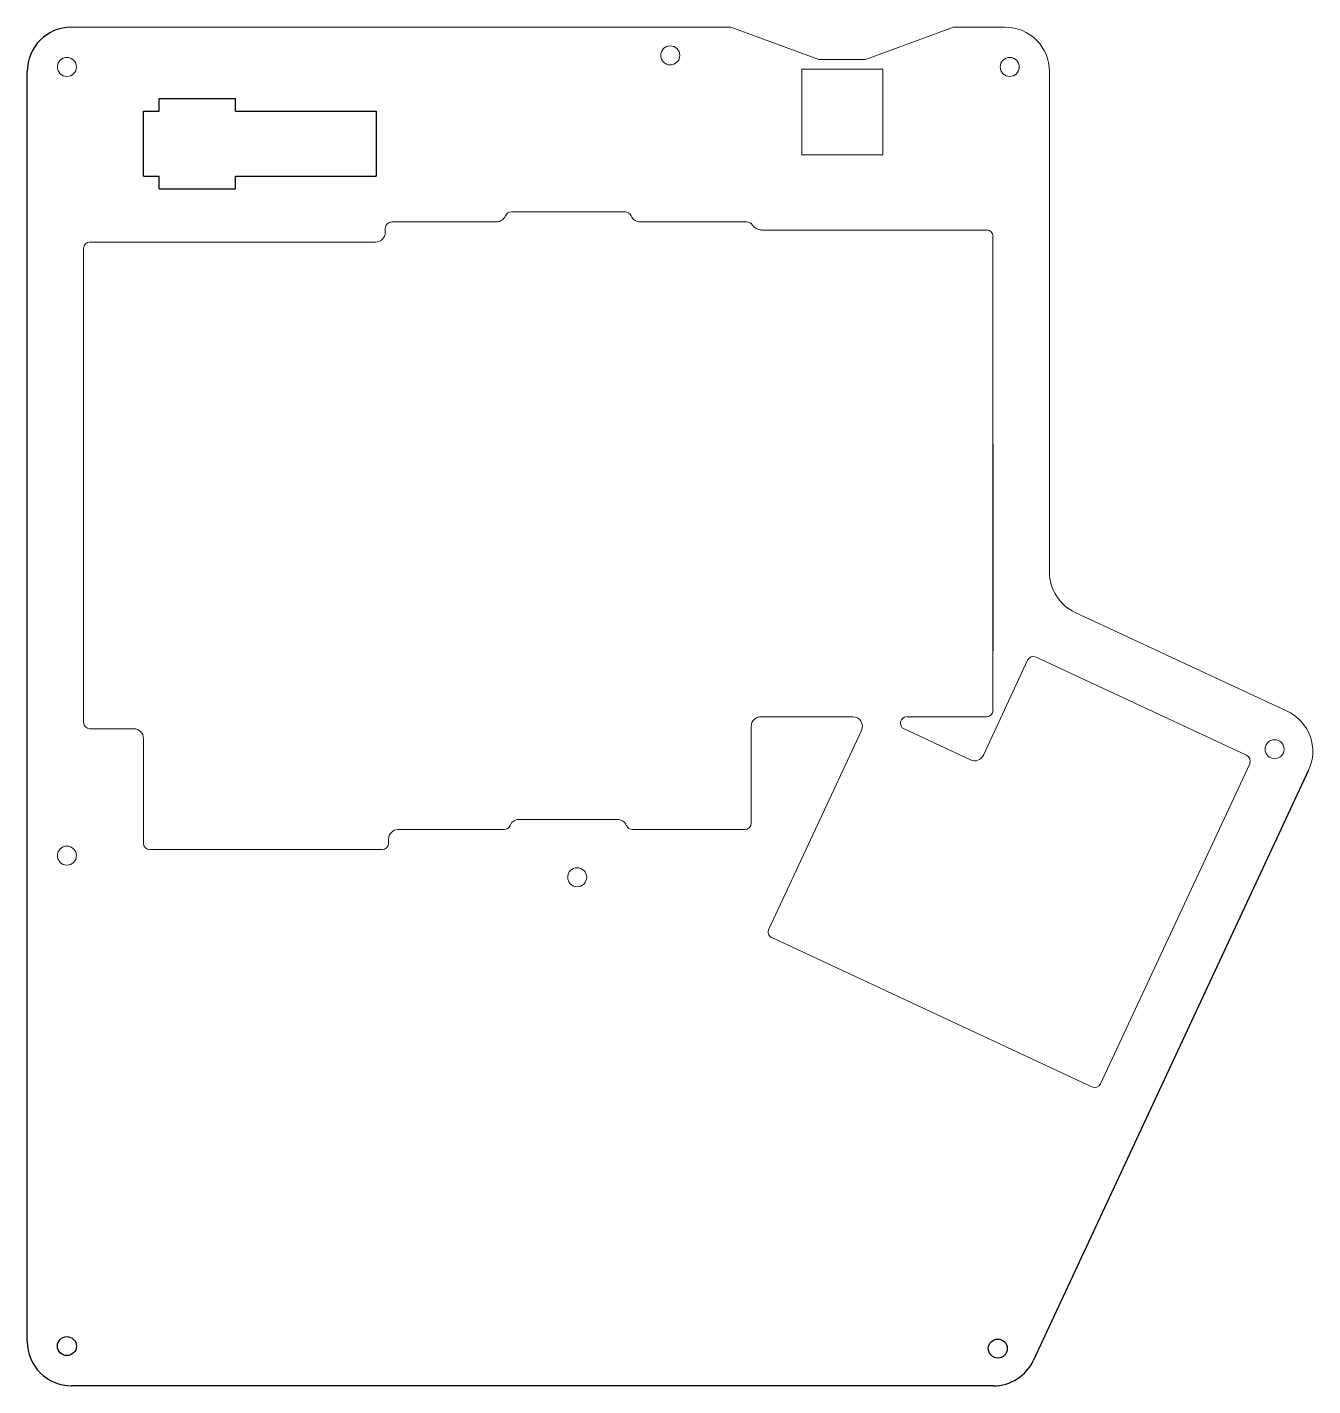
# Model space of a CAD drawing. Header units: millimetres. Extents: x 20 to 223, y -30 to 184.
import ezdxf

# ---------------------------------------------------------------- set-up
doc = ezdxf.new("R2010")
doc.units = ezdxf.units.MM
doc.layers.get('0').update_dxf_attribs({"lineweight": 25, "true_color": 0xffffff})

msp = doc.modelspace()

# ---------------------------------------------------------------- linework, layer by layer
at = {"color": 1, "linetype": 'Continuous', "lineweight": 0, "true_color": 0xff0000}
for p, q in [((27, 183.7), (130.87, 183.7)), ((144.75, 178.58), (130.87, 183.7)), ((165.97, 183.7), (152.09, 178.58)), ((165.97, 183.7), (174.09, 183.7)), ((152.09, 178.58), (144.75, 178.58)), ((145.31, 178.58), (144.75, 178.58)), ((152.09, 178.58), (151.31, 178.58)), ((142.04, 163.58), (142.04, 177.08)), ((142.04, 177.08), (154.81, 177.08)), ((154.81, 177.08), (154.81, 163.58)), ((181.09, 176.7), (181.09, 97.81)), ((154.81, 163.58), (142.04, 163.58)), ((96.31, 154.59), (114.2, 154.59)), ((77.44, 153), (93.95, 153)), ((116.56, 153), (133.41, 153)), ((76.43, 151.35), (76.43, 151.99)), ((135.61, 151.73), (171.17, 151.73)), ((172.18, 150.72), (172.2, 85.4)), ((172.18, 150.72), (172.18, 76.04)), ((28.89, 74.12), (28.89, 148.83)), ((29.89, 149.83), (74.9, 149.83)), ((185.13, 91.47), (218.54, 75.89)), ((170.67, 68.95), (177.64, 83.91)), ((178.99, 84.4), (212.14, 68.94)), ((150.09, 75.02), (135.61, 75.02)), ((171.17, 75.02), (158.61, 75.02)), ((36.8, 73.12), (29.89, 73.12)), ((134.08, 73.5), (134.08, 58.26)), ((136.87, 41.55), (151.47, 72.86)), ((158.18, 73.09), (168.64, 68.21)), ((38.33, 55.09), (38.33, 71.6)), ((212.63, 67.59), (189.13, 17.18)), ((113, 58.83), (97.51, 58.83)), ((76.93, 55.72), (76.93, 55.09)), ((95.15, 57.24), (78.46, 57.24)), ((133.07, 57.24), (115.36, 57.24)), ((75.92, 54.07), (39.34, 54.07)), ((187.78, 16.69), (137.36, 40.2))]:
    msp.add_line(p, q, dxfattribs=at)
at = {"color": 1, "true_color": 0xff0000}
for p, q in [((20, -23.44), (20, 176.7)), ((40.81, 170.44), (40.81, 172.44)), ((40.81, 172.44), (52.81, 172.44)), ((52.81, 170.44), (52.81, 172.44)), ((38.31, 170.44), (40.81, 170.44)), ((38.31, 160.23), (38.31, 170.44)), ((52.81, 170.44), (75, 170.44)), ((75, 170.44), (75, 160.23)), ((38.31, 160.23), (40.81, 160.23)), ((40.81, 158.23), (40.81, 160.23)), ((52.81, 158.23), (52.81, 160.23)), ((52.81, 160.23), (75, 160.23)), ((40.81, 158.23), (52.81, 158.23)), ((221.92, 66.58), (178.57, -26.4)), ((172.22, -30.44), (27, -30.44))]:
    msp.add_line(p, q, dxfattribs=at)
at = {"color": 1, "linetype": 'Continuous', "lineweight": 0, "true_color": 0xff0000}
for centre in [(121.33, 179.25), (26.26, 177.43), (174.82, 177.43), (216.56, 69.9), (26.26, 53.12), (106.67, 49.71)]:
    msp.add_circle(centre, 1.5, dxfattribs=at)
at = {"color": 1, "true_color": 0xff0000}
for centre in [(26.26, -24.18), (172.94, -24.57)]:
    msp.add_circle(centre, 1.5, dxfattribs=at)
for centre, start, end in [((27, 176.7), 90, 180), ((27, -23.44), 180, 270), ((172.22, -23.44), 270, 335.0002)]:
    msp.add_arc(centre, 7, start, end, dxfattribs=at)
at = {"color": 1, "linetype": 'Continuous', "lineweight": 0, "true_color": 0xff0000}
for centre, radius, start, end in [((174.09, 176.7), 7, 0, 90), ((96.31, 153.57), 1.02, 90, 157.9757), ((114.2, 153.57), 1.02, 22.0243, 90), ((77.44, 151.99), 1.02, 90, 180), ((93.95, 154.53), 1.52, 270, 337.9757), ((116.56, 154.53), 1.52, 202.0243, 270), ((133.41, 151.99), 1.02, 30, 90), ((135.61, 153.26), 1.52, 210, 270), ((74.9, 151.35), 1.52, 270, 0), ((171.17, 150.72), 1.02, 0, 90), ((29.89, 148.83), 1, 90, 180), ((188.09, 97.81), 7, 180, 245.0019), ((178.56, 83.48), 1.02, 65, 155), ((135.61, 73.5), 1.52, 90, 180), ((150.09, 73.5), 1.52, 335, 90), ((158.61, 74.01), 1.02, 90, 245), ((171.17, 76.04), 1.02, 270, 0), ((215.58, 69.54), 7, 335.0002, 65.0019), ((29.89, 74.12), 1, 180, 270), ((36.8, 71.6), 1.52, 0, 90), ((169.29, 69.59), 1.52, 245, 335), ((211.71, 68.02), 1.02, 335, 65), ((95.15, 58.26), 1.02, 270, 337.9757), ((97.51, 57.31), 1.52, 90, 157.9757), ((113, 57.31), 1.52, 22.0243, 90), ((115.36, 58.26), 1.02, 202.0243, 270), ((133.07, 58.26), 1.02, 270, 0), ((78.46, 55.72), 1.52, 90, 180), ((39.34, 55.09), 1.02, 180, 270), ((75.92, 55.09), 1.02, 270, 0), ((137.79, 41.12), 1.02, 155, 245), ((188.21, 17.61), 1.02, 245, 335)]:
    msp.add_arc(centre, radius, start, end, dxfattribs=at)

doc.saveas('drawing.dxf')
